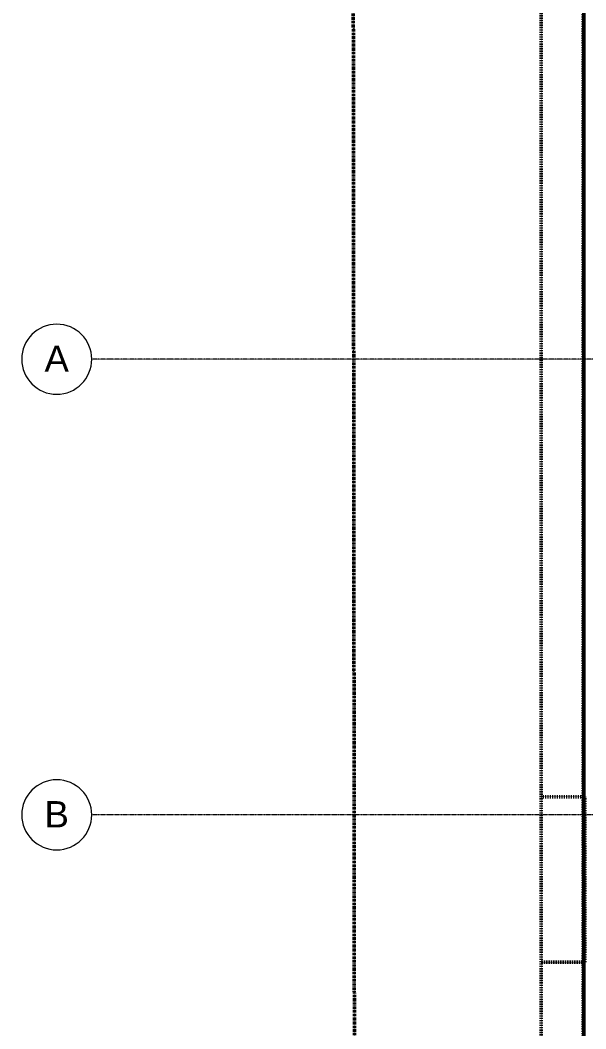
# Model space of a CAD drawing. Header units: inches. Extents: x -4218 to -1830, y 9767 to 12426.
# Drawn here: x -4218 to -3830, y 11389 to 12079 of the extents above; entities that cross this region are included whole.
import ezdxf

# ---------------------------------------------------------------- set-up
doc = ezdxf.new("R2010")
doc.units = ezdxf.units.IN
doc.header["$MEASUREMENT"] = 0
for name, pattern in [('Dash 1_16_', [0.125, 0.0625, -0.0625]), ('Double Dash 3_8_', [1, 0.375, -0.125, 0.125, -0.125, 0.125, -0.125]), ('Grid Line 1_2_', [0.875, 0.5, -0.125, 0.125, -0.125])]:
    doc.linetypes.add(name, pattern=pattern)
for name, color, linetype, lineweight in [('C-PROP-LINE', 91, 'Double Dash 3_8_', 50), ('C-PROP-LINE-1', 91, 'Dash 1_16_', 50), ('S-FNDN-6', 32, 'Continuous', 9), ('S-FNDN-7', 32, 'Continuous', 50), ('S-GRID-1', 1, 'Grid Line 1_2_', 9), ('S-GRID-IDEN', 1, 'Continuous', 9)]:
    doc.layers.add(name, color=color, linetype=linetype, lineweight=lineweight)
doc.styles.add('Arial', font='arial.ttf', dxfattribs={"height": 18})

# ---------------------------------------------------------------- blocks, each defined once
blk = doc.blocks.new('Basic Wall _ EXT - C8AØF - _10_ CONCRETE _ 2_ EPS INSUL_ - ___-2578961-BACKGROUND - BASEMENT')
at = {"layer": 'S-FNDN-6'}
for p, q in [((-3831.32, 12089.19), (-3831.32, 12077.03)), ((-3831.32, 12077.03), (-3831.32, 12089.19)), ((-3831.32, 11992.92), (-3831.32, 11944.28)), ((-3831.32, 11944.28), (-3831.32, 11992.92)), ((-3831.32, 11913.17), (-3831.32, 11783.73)), ((-3831.32, 11783.73), (-3831.32, 11913.17)), ((-3831.32, 11635.97), (-3831.32, 11517.1)), ((-3831.32, 11517.1), (-3831.32, 11635.97))]:
    blk.add_line(p, q, dxfattribs=at)
blk = doc.blocks.new('Family - ___-1878357-BACKGROUND - BASEMENT')
at = {"layer": 'C-PROP-LINE'}
blk.add_line((-3989.42, 12089.69), (-3987.26, 10009.09), dxfattribs=at)
blk = doc.blocks.new('Family - ___-2835860-BACKGROUND - BASEMENT')
at = {"layer": 'C-PROP-LINE-1'}
for p, q in [((-3860.72, 11547.59), (-3860.72, 12118.59)), ((-3830.72, 11547.59), (-3860.72, 11547.59)), ((-3830.72, 11434.39), (-3830.72, 11547.59)), ((-3860.72, 11434.39), (-3830.72, 11434.39)), ((-3860.72, 9980.19), (-3860.72, 11434.39))]:
    blk.add_line(p, q, dxfattribs=at)
blk = doc.blocks.new('Family - ___-2835903-BACKGROUND - BASEMENT')
at = {"layer": 'C-PROP-LINE-1'}
blk.add_line((-3831.82, 10009.09), (-3831.82, 12089.69), dxfattribs=at)
blk = doc.blocks.new('Family - ___-2835932-BACKGROUND - BASEMENT')
at = {"layer": 'C-PROP-LINE-1'}
blk.add_line((-3860.72, 9980.19), (-3860.72, 12118.59), dxfattribs=at)
blk = doc.blocks.new('Grid - Grid Head - Circle-50561-BACKGROUND - BASEMENT')
at = {"layer": 'S-GRID-IDEN'}
for start, end in [(360, 180), (180, 360)]:
    blk.add_arc((0, 0), 0.25, start, end, dxfattribs=at)

msp = doc.modelspace()

# ---------------------------------------------------------------- linework, layer by layer
at = {"layer": 'S-FNDN-7'}
msp.add_line((-3831.32, 12089.19), (-3831.32, 9901.19), dxfattribs=at)
at = {"layer": 'S-GRID-1'}
for p, q in [((-1830.2, 11847.19), (-4168.71, 11847.19)), ((-1830.2, 11535.19), (-4168.71, 11535.19))]:
    msp.add_line(p, q, dxfattribs=at)

# ---------------------------------------------------------------- block references
at = {"layer": 'C-PROP-LINE'}
msp.add_blockref('Family - ___-1878357-BACKGROUND - BASEMENT', (0, 0), dxfattribs=at)
at = {"layer": 'C-PROP-LINE-1'}
for name in ['Family - ___-2835860-BACKGROUND - BASEMENT', 'Family - ___-2835932-BACKGROUND - BASEMENT', 'Family - ___-2835903-BACKGROUND - BASEMENT']:
    msp.add_blockref(name, (0, 0), dxfattribs=at)
at = {"layer": 'S-FNDN-6'}
msp.add_blockref('Basic Wall _ EXT - C8AØF - _10_ CONCRETE _ 2_ EPS INSUL_ - ___-2578961-BACKGROUND - BASEMENT', (0, 0), dxfattribs=at)
at = {"layer": 'S-GRID-IDEN', "xscale": 95.99999999999994, "yscale": 95.99999999999994, "zscale": 95.99999999999994, "rotation": 89.99999999999987}
for p in [(-4192.71, 11847.19), (-4192.71, 11535.19)]:
    msp.add_blockref('Grid - Grid Head - Circle-50561-BACKGROUND - BASEMENT', p, dxfattribs=at)

# ---------------------------------------------------------------- texts
at = {"layer": 'S-GRID-IDEN', "char_height": 18, "width": 20.301, "attachment_point": 1, "style": 'Arial'}
for s, insert in [('A', (-4201.12, 11856.57)), ('B', (-4201.12, 11544.57))]:
    msp.add_mtext(s, dxfattribs=dict(at, insert=insert))

doc.saveas('drawing.dxf')
